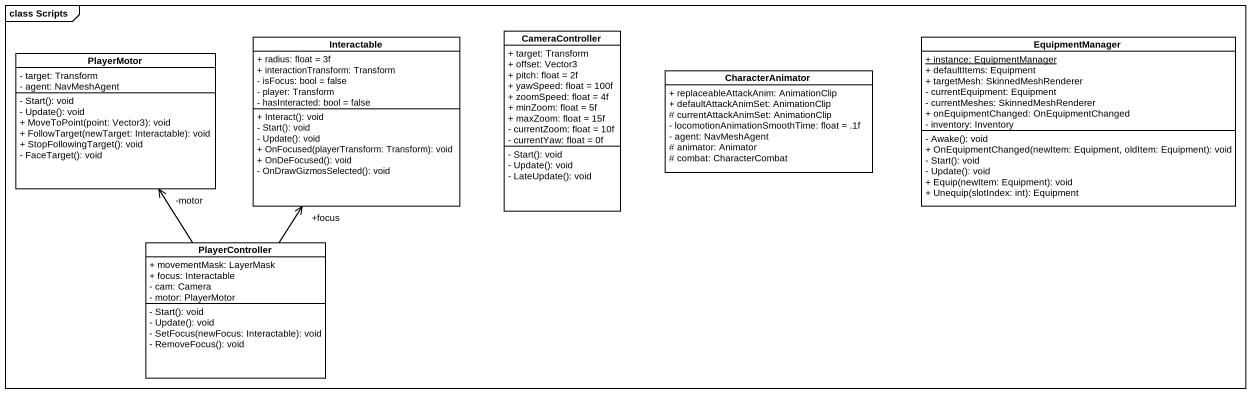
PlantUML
@startuml
mainframe class Scripts
hide circle
hide empty members
skinparam classAttributeIconSize 0
class PlayerMotor {
  - target: Transform
  - agent: NavMeshAgent
  - Start(): void
  - Update(): void
  + MoveToPoint(point: Vector3): void
  + FollowTarget(newTarget: Interactable): void
  + StopFollowingTarget(): void
  - FaceTarget(): void
}
class Interactable {
  + radius: float = 3f
  + interactionTransform: Transform
  - isFocus: bool = false
  - player: Transform
  - hasInteracted: bool = false
  + Interact(): void
  - Start(): void
  - Update(): void
  + OnFocused(playerTransform: Transform): void
  + OnDeFocused(): void
  - OnDrawGizmosSelected(): void
}
class CameraController {
  + target: Transform
  + offset: Vector3
  + pitch: float = 2f
  + yawSpeed: float = 100f
  + zoomSpeed: float = 4f
  + minZoom: float = 5f
  + maxZoom: float = 15f
  - currentZoom: float = 10f
  - currentYaw: float = 0f
  - Start(): void
  - Update(): void
  - LateUpdate(): void
}
class EquipmentManager {
  {static} + instance: EquipmentManager
  + defaultItems: Equipment
  + targetMesh: SkinnedMeshRenderer
  - currentEquipment: Equipment
  - currentMeshes: SkinnedMeshRenderer
  + onEquipmentChanged: OnEquipmentChanged
  - inventory: Inventory
  - Awake(): void
  + OnEquipmentChanged(newItem: Equipment, oldItem: Equipment): void
  - Start(): void
  - Update(): void
  + Equip(newItem: Equipment): void
  + Unequip(slotIndex: int): Equipment
}
class CharacterAnimator {
  + replaceableAttackAnim: AnimationClip
  + defaultAttackAnimSet: AnimationClip
  # currentAttackAnimSet: AnimationClip
  - locomotionAnimationSmoothTime: float = .1f
  - agent: NavMeshAgent
  # animator: Animator
  # combat: CharacterCombat
}
class PlayerController {
  + movementMask: LayerMask
  + focus: Interactable
  - cam: Camera
  - motor: PlayerMotor
  - Start(): void
  - Update(): void
  - SetFocus(newFocus: Interactable): void
  - RemoveFocus(): void
}
PlayerController -up-> "-motor" PlayerMotor
PlayerController -up-> "+focus" Interactable
@enduml
